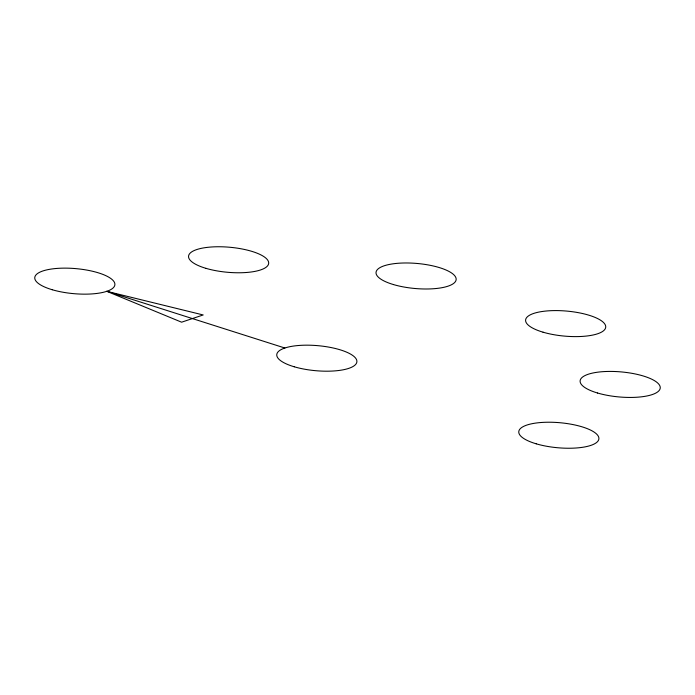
<?xml version="1.0" encoding="UTF-8"?>
<svg xmlns="http://www.w3.org/2000/svg" width="695" height="695" viewBox="0 0 695 695"><rect width="100%" height="100%" fill="white"/><g stroke="black" fill="none" stroke-linecap="round" stroke-linejoin="round"><path stroke-width="1.04" d="M106.787 291.318L203.192 314.957L181.612 322.193L106.787 291.318L284.863 348.013M536.21 443.818A40.214 12.562 5.1 0 0 598.786 439.414A40.214 12.562 5.1 0 0 541.492 422.473A40.214 12.562 5.1 0 0 536.21 443.818M597.552 393.014A40.214 12.562 5.1 0 0 660.137 388.601A40.214 12.562 5.1 0 0 602.843 371.669A40.214 12.562 5.1 0 0 597.552 393.014M543.038 332.184A40.214 12.562 5.1 0 0 605.614 327.779A40.214 12.562 5.1 0 0 548.32 310.839A40.214 12.562 5.1 0 0 543.038 332.184M393.466 284.568A40.214 12.562 5.1 0 0 456.042 280.163A40.214 12.562 5.1 0 0 398.756 263.223A40.214 12.562 5.1 0 0 393.466 284.568M205.989 268.348A40.214 12.562 5.1 0 0 268.565 263.944A40.214 12.562 5.1 0 0 211.271 247.003A40.214 12.562 5.1 0 0 205.989 268.348M52.203 289.728A40.214 12.562 5.1 0 0 114.779 285.315A40.214 12.562 5.1 0 0 57.485 268.383A40.214 12.562 5.1 0 0 52.203 289.728M294.202 366.769A40.214 12.562 5.1 0 0 356.778 362.364A40.214 12.562 5.1 0 0 299.493 345.424A40.214 12.562 5.1 0 0 294.202 366.769"/></g></svg>
